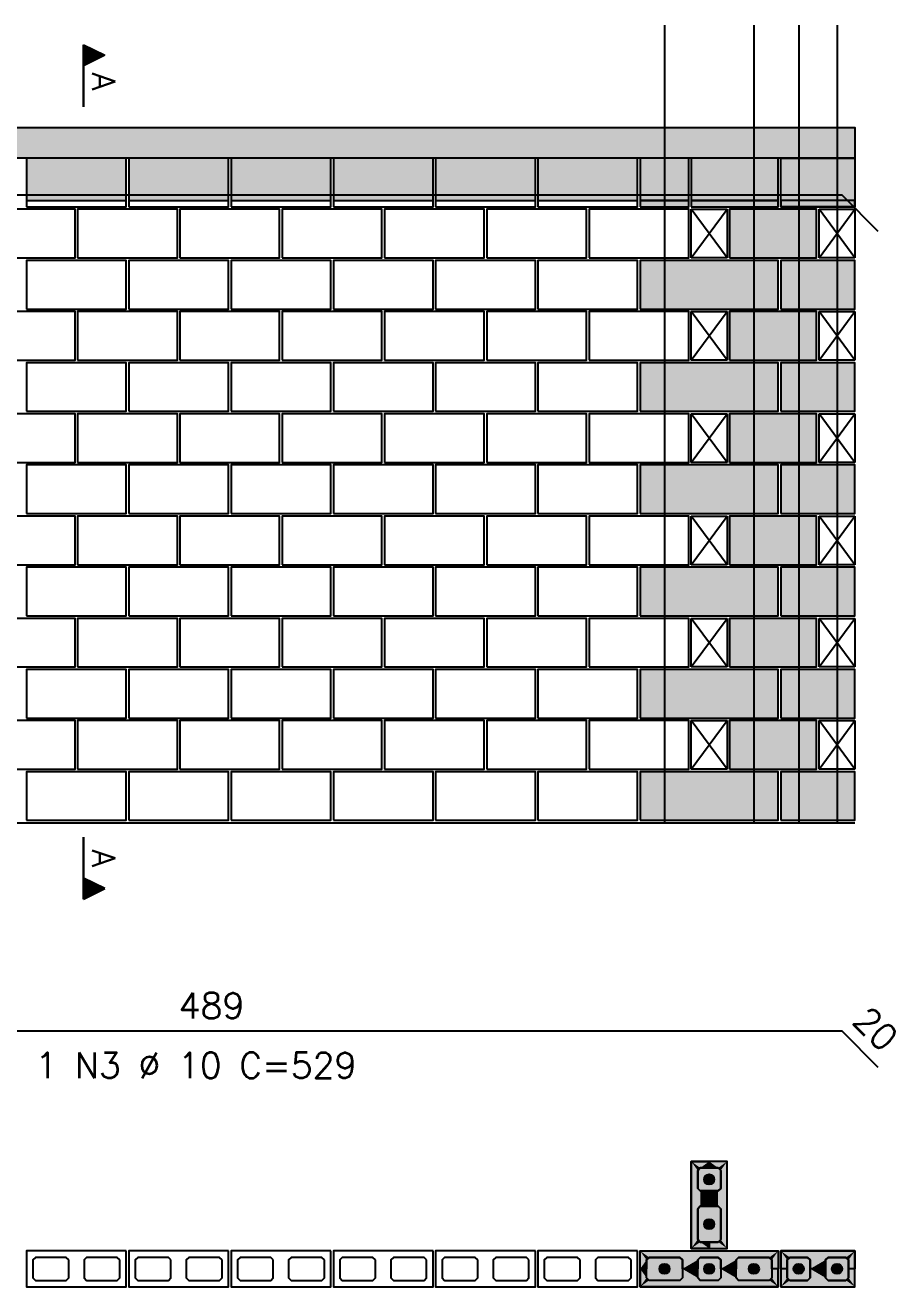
# Model space of a CAD drawing. Extents: x -1.9 to 86, y -1.6 to 60.9.
# Drawn here: x 31.69 to 38.49, y 45.44 to 55.31 of the extents above; entities that cross this region are included whole.
import ezdxf

# ---------------------------------------------------------------- set-up
doc = ezdxf.new("R2010")
doc.units = 0
doc.header["$MEASUREMENT"] = 0
doc.linetypes.add('ESTILO_TQS_0001', pattern=[0.45, 0.3, -0.15])
for name, color, linetype in [('PENA_01', 1, 'CONTINUOUS'), ('PENA_02', 2, 'CONTINUOUS'), ('PENA_03', 3, 'CONTINUOUS'), ('PENA_05', 5, 'CONTINUOUS'), ('PENA_09', 254, 'CONTINUOUS'), ('PENA_11', 252, 'CONTINUOUS'), ('PENA_19', 240, 'CONTINUOUS'), ('PENA_21', 100, 'CONTINUOUS'), ('PENA_23', 50, 'CONTINUOUS'), ('PENA_27', 21, 'CONTINUOUS')]:
    doc.layers.add(name, color=color, linetype=linetype)
doc.styles.get("Standard").update_dxf_attribs({"font": 'ROMANS.SHX'})

msp = doc.modelspace()

# ---------------------------------------------------------------- linework, layer by layer
at = {"layer": 'PENA_01', "linetype": 'Continuous'}
for p, q in [((31.69561, 53.938789), (32.47561, 53.938789)), ((32.49561, 53.938789), (33.27561, 53.938789)), ((33.29561, 53.938789), (34.07561, 53.938789)), ((34.09561, 53.938789), (34.87561, 53.938789)), ((34.89561, 53.938789), (35.67561, 53.938789)), ((35.69561, 53.938789), (36.47561, 53.938789)), ((36.49561, 53.938789), (36.87561, 53.938789)), ((36.89561, 53.938789), (37.57561, 53.938789))]:
    msp.add_line(p, q, dxfattribs=at)
for points in [[(36.94561, 46.349815), (36.94561, 46.209815), (36.96561, 46.189815), (37.10561, 46.189815), (37.12561, 46.209815), (37.12561, 46.349815), (37.10561, 46.369815), (36.96561, 46.369815), (36.94561, 46.349815)], [(36.94561, 46.049815), (36.94561, 45.809815), (36.96561, 45.789815), (37.10561, 45.789815), (37.12561, 45.809815), (37.12561, 46.049815), (37.10561, 46.069815), (36.96561, 46.069815), (36.94561, 46.049815)], [(32.02561, 45.649815), (32.00561, 45.669815), (31.76561, 45.669815), (31.74561, 45.649815), (31.74561, 45.509815), (31.76561, 45.489815), (32.00561, 45.489815), (32.02561, 45.509815), (32.02561, 45.649815)], [(32.42561, 45.649815), (32.40561, 45.669815), (32.16561, 45.669815), (32.14561, 45.649815), (32.14561, 45.509815), (32.16561, 45.489815), (32.40561, 45.489815), (32.42561, 45.509815), (32.42561, 45.649815)], [(32.82561, 45.649815), (32.80561, 45.669815), (32.56561, 45.669815), (32.54561, 45.649815), (32.54561, 45.509815), (32.56561, 45.489815), (32.80561, 45.489815), (32.82561, 45.509815), (32.82561, 45.649815)], [(33.22561, 45.649815), (33.20561, 45.669815), (32.96561, 45.669815), (32.94561, 45.649815), (32.94561, 45.509815), (32.96561, 45.489815), (33.20561, 45.489815), (33.22561, 45.509815), (33.22561, 45.649815)], [(33.62561, 45.649815), (33.60561, 45.669815), (33.36561, 45.669815), (33.34561, 45.649815), (33.34561, 45.509815), (33.36561, 45.489815), (33.60561, 45.489815), (33.62561, 45.509815), (33.62561, 45.649815)], [(34.02561, 45.649815), (34.00561, 45.669815), (33.76561, 45.669815), (33.74561, 45.649815), (33.74561, 45.509815), (33.76561, 45.489815), (34.00561, 45.489815), (34.02561, 45.509815), (34.02561, 45.649815)], [(34.42561, 45.649815), (34.40561, 45.669815), (34.16561, 45.669815), (34.14561, 45.649815), (34.14561, 45.509815), (34.16561, 45.489815), (34.40561, 45.489815), (34.42561, 45.509815), (34.42561, 45.649815)], [(34.82561, 45.649815), (34.80561, 45.669815), (34.56561, 45.669815), (34.54561, 45.649815), (34.54561, 45.509815), (34.56561, 45.489815), (34.80561, 45.489815), (34.82561, 45.509815), (34.82561, 45.649815)], [(35.22561, 45.649815), (35.20561, 45.669815), (34.96561, 45.669815), (34.94561, 45.649815), (34.94561, 45.509815), (34.96561, 45.489815), (35.20561, 45.489815), (35.22561, 45.509815), (35.22561, 45.649815)], [(35.62561, 45.649815), (35.60561, 45.669815), (35.36561, 45.669815), (35.34561, 45.649815), (35.34561, 45.509815), (35.36561, 45.489815), (35.60561, 45.489815), (35.62561, 45.509815), (35.62561, 45.649815)], [(36.02561, 45.649815), (36.00561, 45.669815), (35.76561, 45.669815), (35.74561, 45.649815), (35.74561, 45.509815), (35.76561, 45.489815), (36.00561, 45.489815), (36.02561, 45.509815), (36.02561, 45.649815)], [(36.42561, 45.649815), (36.40561, 45.669815), (36.16561, 45.669815), (36.14561, 45.649815), (36.14561, 45.509815), (36.16561, 45.489815), (36.40561, 45.489815), (36.42561, 45.509815), (36.42561, 45.649815)], [(36.82561, 45.509815), (36.80561, 45.489815), (36.56561, 45.489815), (36.54561, 45.509815), (36.54561, 45.649815), (36.56561, 45.669815), (36.80561, 45.669815), (36.82561, 45.649815), (36.82561, 45.509815)], [(37.12561, 45.509815), (37.10561, 45.489815), (36.96561, 45.489815), (36.94561, 45.509815), (36.94561, 45.649815), (36.96561, 45.669815), (37.10561, 45.669815), (37.12561, 45.649815), (37.12561, 45.509815)], [(37.52561, 45.509815), (37.50561, 45.489815), (37.26561, 45.489815), (37.24561, 45.509815), (37.24561, 45.649815), (37.26561, 45.669815), (37.50561, 45.669815), (37.52561, 45.649815), (37.52561, 45.509815)]]:
    msp.add_lwpolyline(points, dxfattribs=at)
at = {"layer": 'PENA_01', "linetype": 'ESTILO_TQS_0001'}
for points in [[(37.82561, 45.649815), (37.80561, 45.669815), (37.66561, 45.669815), (37.64561, 45.649815), (37.64561, 45.509815), (37.66561, 45.489815), (37.80561, 45.489815), (37.82561, 45.509815), (37.82561, 45.649815)], [(38.12561, 45.649815), (38.10561, 45.669815), (37.96561, 45.669815), (37.94561, 45.649815), (37.94561, 45.509815), (37.96561, 45.489815), (38.10561, 45.489815), (38.12561, 45.509815), (38.12561, 45.649815)]]:
    msp.add_lwpolyline(points, dxfattribs=at)
at = {"layer": 'PENA_02', "linetype": 'ESTILO_TQS_0001'}
msp.add_line((38.17561, 53.938789), (37.59561, 53.938789), dxfattribs=at)
at = {"layer": 'PENA_02', "linetype": 'Continuous'}
for p, q in [((36.89561, 53.488789), (36.89561, 53.868789)), ((36.89561, 53.868789), (37.17561, 53.868789)), ((37.17561, 53.868789), (37.17561, 53.488789)), ((37.89561, 53.488789), (37.89561, 53.868789)), ((37.89561, 53.868789), (38.17561, 53.868789)), ((38.17561, 53.868789), (38.17561, 53.488789)), ((37.17561, 53.488789), (36.89561, 53.488789)), ((38.17561, 53.488789), (37.89561, 53.488789)), ((36.89561, 52.688789), (36.89561, 53.068789)), ((36.89561, 53.068789), (37.17561, 53.068789)), ((37.17561, 53.068789), (37.17561, 52.688789)), ((37.89561, 52.688789), (37.89561, 53.068789)), ((37.89561, 53.068789), (38.17561, 53.068789)), ((38.17561, 53.068789), (38.17561, 52.688789)), ((37.17561, 52.688789), (36.89561, 52.688789)), ((38.17561, 52.688789), (37.89561, 52.688789)), ((36.89561, 51.888789), (36.89561, 52.268789)), ((36.89561, 52.268789), (37.17561, 52.268789)), ((37.17561, 52.268789), (37.17561, 51.888789)), ((37.89561, 51.888789), (37.89561, 52.268789)), ((37.89561, 52.268789), (38.17561, 52.268789)), ((38.17561, 52.268789), (38.17561, 51.888789)), ((37.17561, 51.888789), (36.89561, 51.888789)), ((38.17561, 51.888789), (37.89561, 51.888789)), ((36.89561, 51.088789), (36.89561, 51.468789)), ((36.89561, 51.468789), (37.17561, 51.468789)), ((37.17561, 51.468789), (37.17561, 51.088789)), ((37.89561, 51.088789), (37.89561, 51.468789)), ((37.89561, 51.468789), (38.17561, 51.468789)), ((38.17561, 51.468789), (38.17561, 51.088789)), ((37.17561, 51.088789), (36.89561, 51.088789)), ((38.17561, 51.088789), (37.89561, 51.088789)), ((36.89561, 50.288789), (36.89561, 50.668789)), ((36.89561, 50.668789), (37.17561, 50.668789)), ((37.17561, 50.668789), (37.17561, 50.288789)), ((37.89561, 50.288789), (37.89561, 50.668789)), ((37.89561, 50.668789), (38.17561, 50.668789)), ((38.17561, 50.668789), (38.17561, 50.288789)), ((37.17561, 50.288789), (36.89561, 50.288789)), ((38.17561, 50.288789), (37.89561, 50.288789)), ((36.89561, 49.488789), (36.89561, 49.868789)), ((36.89561, 49.868789), (37.17561, 49.868789)), ((37.17561, 49.868789), (37.17561, 49.488789)), ((37.89561, 49.488789), (37.89561, 49.868789)), ((37.89561, 49.868789), (38.17561, 49.868789)), ((38.17561, 49.868789), (38.17561, 49.488789)), ((37.17561, 49.488789), (36.89561, 49.488789)), ((38.17561, 49.488789), (37.89561, 49.488789)), ((28.19561, 49.068789), (38.17561, 49.068789)), ((36.49561, 45.439815), (36.49561, 45.719815)), ((36.49561, 45.719815), (37.57561, 45.719815)), ((37.57561, 45.719815), (37.57561, 45.439815)), ((37.57561, 45.439815), (36.49561, 45.439815))]:
    msp.add_line(p, q, dxfattribs=at)
for points in [[(28.19561, 54.268789), (28.19561, 54.508789), (38.17561, 54.508789), (38.17561, 54.268789), (28.19561, 54.268789)], [(31.69561, 53.888789), (32.47561, 53.888789), (32.47561, 54.268789), (31.69561, 54.268789), (31.69561, 53.888789)], [(32.49561, 53.888789), (33.27561, 53.888789), (33.27561, 54.268789), (32.49561, 54.268789), (32.49561, 53.888789)], [(33.29561, 53.888789), (34.07561, 53.888789), (34.07561, 54.268789), (33.29561, 54.268789), (33.29561, 53.888789)], [(34.09561, 53.888789), (34.87561, 53.888789), (34.87561, 54.268789), (34.09561, 54.268789), (34.09561, 53.888789)], [(34.89561, 53.888789), (35.67561, 53.888789), (35.67561, 54.268789), (34.89561, 54.268789), (34.89561, 53.888789)], [(35.69561, 53.888789), (36.47561, 53.888789), (36.47561, 54.268789), (35.69561, 54.268789), (35.69561, 53.888789)], [(36.49561, 53.888789), (36.87561, 53.888789), (36.87561, 54.268789), (36.49561, 54.268789), (36.49561, 53.888789)], [(36.89561, 53.888789), (37.57561, 53.888789), (37.57561, 54.268789), (36.89561, 54.268789), (36.89561, 53.888789)], [(38.17561, 53.888789), (37.59561, 53.888789), (37.59561, 54.268789), (38.17561, 54.268789), (38.17561, 53.888789)], [(31.29561, 53.488789), (32.07561, 53.488789), (32.07561, 53.868789), (31.29561, 53.868789), (31.29561, 53.488789)], [(32.09561, 53.488789), (32.87561, 53.488789), (32.87561, 53.868789), (32.09561, 53.868789), (32.09561, 53.488789)], [(32.89561, 53.488789), (33.67561, 53.488789), (33.67561, 53.868789), (32.89561, 53.868789), (32.89561, 53.488789)], [(33.69561, 53.488789), (34.47561, 53.488789), (34.47561, 53.868789), (33.69561, 53.868789), (33.69561, 53.488789)], [(34.49561, 53.488789), (35.27561, 53.488789), (35.27561, 53.868789), (34.49561, 53.868789), (34.49561, 53.488789)], [(35.29561, 53.488789), (36.07561, 53.488789), (36.07561, 53.868789), (35.29561, 53.868789), (35.29561, 53.488789)], [(36.09561, 53.488789), (36.87561, 53.488789), (36.87561, 53.868789), (36.09561, 53.868789), (36.09561, 53.488789)], [(37.19561, 53.488789), (37.87561, 53.488789), (37.87561, 53.868789), (37.19561, 53.868789), (37.19561, 53.488789)], [(31.69561, 53.088789), (32.47561, 53.088789), (32.47561, 53.468789), (31.69561, 53.468789), (31.69561, 53.088789)], [(32.49561, 53.088789), (33.27561, 53.088789), (33.27561, 53.468789), (32.49561, 53.468789), (32.49561, 53.088789)], [(33.29561, 53.088789), (34.07561, 53.088789), (34.07561, 53.468789), (33.29561, 53.468789), (33.29561, 53.088789)], [(34.09561, 53.088789), (34.87561, 53.088789), (34.87561, 53.468789), (34.09561, 53.468789), (34.09561, 53.088789)], [(34.89561, 53.088789), (35.67561, 53.088789), (35.67561, 53.468789), (34.89561, 53.468789), (34.89561, 53.088789)], [(35.69561, 53.088789), (36.47561, 53.088789), (36.47561, 53.468789), (35.69561, 53.468789), (35.69561, 53.088789)], [(36.49561, 53.088789), (37.57561, 53.088789), (37.57561, 53.468789), (36.49561, 53.468789), (36.49561, 53.088789)], [(37.59561, 53.088789), (38.17561, 53.088789), (38.17561, 53.468789), (37.59561, 53.468789), (37.59561, 53.088789)], [(31.29561, 52.688789), (32.07561, 52.688789), (32.07561, 53.068789), (31.29561, 53.068789), (31.29561, 52.688789)], [(32.09561, 52.688789), (32.87561, 52.688789), (32.87561, 53.068789), (32.09561, 53.068789), (32.09561, 52.688789)], [(32.89561, 52.688789), (33.67561, 52.688789), (33.67561, 53.068789), (32.89561, 53.068789), (32.89561, 52.688789)], [(33.69561, 52.688789), (34.47561, 52.688789), (34.47561, 53.068789), (33.69561, 53.068789), (33.69561, 52.688789)], [(34.49561, 52.688789), (35.27561, 52.688789), (35.27561, 53.068789), (34.49561, 53.068789), (34.49561, 52.688789)], [(35.29561, 52.688789), (36.07561, 52.688789), (36.07561, 53.068789), (35.29561, 53.068789), (35.29561, 52.688789)], [(36.09561, 52.688789), (36.87561, 52.688789), (36.87561, 53.068789), (36.09561, 53.068789), (36.09561, 52.688789)], [(37.19561, 52.688789), (37.87561, 52.688789), (37.87561, 53.068789), (37.19561, 53.068789), (37.19561, 52.688789)], [(31.69561, 52.288789), (32.47561, 52.288789), (32.47561, 52.668789), (31.69561, 52.668789), (31.69561, 52.288789)], [(32.49561, 52.288789), (33.27561, 52.288789), (33.27561, 52.668789), (32.49561, 52.668789), (32.49561, 52.288789)], [(33.29561, 52.288789), (34.07561, 52.288789), (34.07561, 52.668789), (33.29561, 52.668789), (33.29561, 52.288789)], [(34.09561, 52.288789), (34.87561, 52.288789), (34.87561, 52.668789), (34.09561, 52.668789), (34.09561, 52.288789)], [(34.89561, 52.288789), (35.67561, 52.288789), (35.67561, 52.668789), (34.89561, 52.668789), (34.89561, 52.288789)], [(35.69561, 52.288789), (36.47561, 52.288789), (36.47561, 52.668789), (35.69561, 52.668789), (35.69561, 52.288789)], [(36.49561, 52.288789), (37.57561, 52.288789), (37.57561, 52.668789), (36.49561, 52.668789), (36.49561, 52.288789)], [(37.59561, 52.288789), (38.17561, 52.288789), (38.17561, 52.668789), (37.59561, 52.668789), (37.59561, 52.288789)], [(31.29561, 51.888789), (32.07561, 51.888789), (32.07561, 52.268789), (31.29561, 52.268789), (31.29561, 51.888789)], [(32.09561, 51.888789), (32.87561, 51.888789), (32.87561, 52.268789), (32.09561, 52.268789), (32.09561, 51.888789)], [(32.89561, 51.888789), (33.67561, 51.888789), (33.67561, 52.268789), (32.89561, 52.268789), (32.89561, 51.888789)], [(33.69561, 51.888789), (34.47561, 51.888789), (34.47561, 52.268789), (33.69561, 52.268789), (33.69561, 51.888789)], [(34.49561, 51.888789), (35.27561, 51.888789), (35.27561, 52.268789), (34.49561, 52.268789), (34.49561, 51.888789)], [(35.29561, 51.888789), (36.07561, 51.888789), (36.07561, 52.268789), (35.29561, 52.268789), (35.29561, 51.888789)], [(36.09561, 51.888789), (36.87561, 51.888789), (36.87561, 52.268789), (36.09561, 52.268789), (36.09561, 51.888789)], [(37.19561, 51.888789), (37.87561, 51.888789), (37.87561, 52.268789), (37.19561, 52.268789), (37.19561, 51.888789)], [(31.69561, 51.488789), (32.47561, 51.488789), (32.47561, 51.868789), (31.69561, 51.868789), (31.69561, 51.488789)], [(32.49561, 51.488789), (33.27561, 51.488789), (33.27561, 51.868789), (32.49561, 51.868789), (32.49561, 51.488789)], [(33.29561, 51.488789), (34.07561, 51.488789), (34.07561, 51.868789), (33.29561, 51.868789), (33.29561, 51.488789)], [(34.09561, 51.488789), (34.87561, 51.488789), (34.87561, 51.868789), (34.09561, 51.868789), (34.09561, 51.488789)], [(34.89561, 51.488789), (35.67561, 51.488789), (35.67561, 51.868789), (34.89561, 51.868789), (34.89561, 51.488789)], [(35.69561, 51.488789), (36.47561, 51.488789), (36.47561, 51.868789), (35.69561, 51.868789), (35.69561, 51.488789)], [(36.49561, 51.488789), (37.57561, 51.488789), (37.57561, 51.868789), (36.49561, 51.868789), (36.49561, 51.488789)], [(37.59561, 51.488789), (38.17561, 51.488789), (38.17561, 51.868789), (37.59561, 51.868789), (37.59561, 51.488789)], [(31.29561, 51.088789), (32.07561, 51.088789), (32.07561, 51.468789), (31.29561, 51.468789), (31.29561, 51.088789)], [(32.09561, 51.088789), (32.87561, 51.088789), (32.87561, 51.468789), (32.09561, 51.468789), (32.09561, 51.088789)], [(32.89561, 51.088789), (33.67561, 51.088789), (33.67561, 51.468789), (32.89561, 51.468789), (32.89561, 51.088789)], [(33.69561, 51.088789), (34.47561, 51.088789), (34.47561, 51.468789), (33.69561, 51.468789), (33.69561, 51.088789)], [(34.49561, 51.088789), (35.27561, 51.088789), (35.27561, 51.468789), (34.49561, 51.468789), (34.49561, 51.088789)], [(35.29561, 51.088789), (36.07561, 51.088789), (36.07561, 51.468789), (35.29561, 51.468789), (35.29561, 51.088789)], [(36.09561, 51.088789), (36.87561, 51.088789), (36.87561, 51.468789), (36.09561, 51.468789), (36.09561, 51.088789)], [(37.19561, 51.088789), (37.87561, 51.088789), (37.87561, 51.468789), (37.19561, 51.468789), (37.19561, 51.088789)], [(31.69561, 50.688789), (32.47561, 50.688789), (32.47561, 51.068789), (31.69561, 51.068789), (31.69561, 50.688789)], [(32.49561, 50.688789), (33.27561, 50.688789), (33.27561, 51.068789), (32.49561, 51.068789), (32.49561, 50.688789)], [(33.29561, 50.688789), (34.07561, 50.688789), (34.07561, 51.068789), (33.29561, 51.068789), (33.29561, 50.688789)], [(34.09561, 50.688789), (34.87561, 50.688789), (34.87561, 51.068789), (34.09561, 51.068789), (34.09561, 50.688789)], [(34.89561, 50.688789), (35.67561, 50.688789), (35.67561, 51.068789), (34.89561, 51.068789), (34.89561, 50.688789)], [(35.69561, 50.688789), (36.47561, 50.688789), (36.47561, 51.068789), (35.69561, 51.068789), (35.69561, 50.688789)], [(36.49561, 50.688789), (37.57561, 50.688789), (37.57561, 51.068789), (36.49561, 51.068789), (36.49561, 50.688789)], [(37.59561, 50.688789), (38.17561, 50.688789), (38.17561, 51.068789), (37.59561, 51.068789), (37.59561, 50.688789)], [(31.29561, 50.288789), (32.07561, 50.288789), (32.07561, 50.668789), (31.29561, 50.668789), (31.29561, 50.288789)], [(32.09561, 50.288789), (32.87561, 50.288789), (32.87561, 50.668789), (32.09561, 50.668789), (32.09561, 50.288789)], [(32.89561, 50.288789), (33.67561, 50.288789), (33.67561, 50.668789), (32.89561, 50.668789), (32.89561, 50.288789)], [(33.69561, 50.288789), (34.47561, 50.288789), (34.47561, 50.668789), (33.69561, 50.668789), (33.69561, 50.288789)], [(34.49561, 50.288789), (35.27561, 50.288789), (35.27561, 50.668789), (34.49561, 50.668789), (34.49561, 50.288789)], [(35.29561, 50.288789), (36.07561, 50.288789), (36.07561, 50.668789), (35.29561, 50.668789), (35.29561, 50.288789)], [(36.09561, 50.288789), (36.87561, 50.288789), (36.87561, 50.668789), (36.09561, 50.668789), (36.09561, 50.288789)], [(37.19561, 50.288789), (37.87561, 50.288789), (37.87561, 50.668789), (37.19561, 50.668789), (37.19561, 50.288789)], [(31.69561, 49.888789), (32.47561, 49.888789), (32.47561, 50.268789), (31.69561, 50.268789), (31.69561, 49.888789)], [(32.49561, 49.888789), (33.27561, 49.888789), (33.27561, 50.268789), (32.49561, 50.268789), (32.49561, 49.888789)], [(33.29561, 49.888789), (34.07561, 49.888789), (34.07561, 50.268789), (33.29561, 50.268789), (33.29561, 49.888789)], [(34.09561, 49.888789), (34.87561, 49.888789), (34.87561, 50.268789), (34.09561, 50.268789), (34.09561, 49.888789)], [(34.89561, 49.888789), (35.67561, 49.888789), (35.67561, 50.268789), (34.89561, 50.268789), (34.89561, 49.888789)], [(35.69561, 49.888789), (36.47561, 49.888789), (36.47561, 50.268789), (35.69561, 50.268789), (35.69561, 49.888789)], [(36.49561, 49.888789), (37.57561, 49.888789), (37.57561, 50.268789), (36.49561, 50.268789), (36.49561, 49.888789)], [(37.59561, 49.888789), (38.17561, 49.888789), (38.17561, 50.268789), (37.59561, 50.268789), (37.59561, 49.888789)], [(31.29561, 49.488789), (32.07561, 49.488789), (32.07561, 49.868789), (31.29561, 49.868789), (31.29561, 49.488789)], [(32.09561, 49.488789), (32.87561, 49.488789), (32.87561, 49.868789), (32.09561, 49.868789), (32.09561, 49.488789)], [(32.89561, 49.488789), (33.67561, 49.488789), (33.67561, 49.868789), (32.89561, 49.868789), (32.89561, 49.488789)], [(33.69561, 49.488789), (34.47561, 49.488789), (34.47561, 49.868789), (33.69561, 49.868789), (33.69561, 49.488789)], [(34.49561, 49.488789), (35.27561, 49.488789), (35.27561, 49.868789), (34.49561, 49.868789), (34.49561, 49.488789)], [(35.29561, 49.488789), (36.07561, 49.488789), (36.07561, 49.868789), (35.29561, 49.868789), (35.29561, 49.488789)], [(36.09561, 49.488789), (36.87561, 49.488789), (36.87561, 49.868789), (36.09561, 49.868789), (36.09561, 49.488789)], [(37.19561, 49.488789), (37.87561, 49.488789), (37.87561, 49.868789), (37.19561, 49.868789), (37.19561, 49.488789)], [(31.69561, 49.088789), (32.47561, 49.088789), (32.47561, 49.468789), (31.69561, 49.468789), (31.69561, 49.088789)], [(32.49561, 49.088789), (33.27561, 49.088789), (33.27561, 49.468789), (32.49561, 49.468789), (32.49561, 49.088789)], [(33.29561, 49.088789), (34.07561, 49.088789), (34.07561, 49.468789), (33.29561, 49.468789), (33.29561, 49.088789)], [(34.09561, 49.088789), (34.87561, 49.088789), (34.87561, 49.468789), (34.09561, 49.468789), (34.09561, 49.088789)], [(34.89561, 49.088789), (35.67561, 49.088789), (35.67561, 49.468789), (34.89561, 49.468789), (34.89561, 49.088789)], [(35.69561, 49.088789), (36.47561, 49.088789), (36.47561, 49.468789), (35.69561, 49.468789), (35.69561, 49.088789)], [(36.49561, 49.088789), (37.57561, 49.088789), (37.57561, 49.468789), (36.49561, 49.468789), (36.49561, 49.088789)], [(37.59561, 49.088789), (38.17561, 49.088789), (38.17561, 49.468789), (37.59561, 49.468789), (37.59561, 49.088789)], [(36.89561, 46.419815), (36.89561, 45.739815), (37.17561, 45.739815), (37.17561, 46.419815), (36.89561, 46.419815)], [(32.47561, 45.719815), (31.69561, 45.719815), (31.69561, 45.439815), (32.47561, 45.439815), (32.47561, 45.719815)], [(33.27561, 45.719815), (32.49561, 45.719815), (32.49561, 45.439815), (33.27561, 45.439815), (33.27561, 45.719815)], [(34.07561, 45.719815), (33.29561, 45.719815), (33.29561, 45.439815), (34.07561, 45.439815), (34.07561, 45.719815)], [(34.87561, 45.719815), (34.09561, 45.719815), (34.09561, 45.439815), (34.87561, 45.439815), (34.87561, 45.719815)], [(35.67561, 45.719815), (34.89561, 45.719815), (34.89561, 45.439815), (35.67561, 45.439815), (35.67561, 45.719815)], [(36.47561, 45.719815), (35.69561, 45.719815), (35.69561, 45.439815), (36.47561, 45.439815), (36.47561, 45.719815)], [(38.17561, 45.719815), (37.59561, 45.719815), (37.59561, 45.439815), (38.17561, 45.439815), (38.17561, 45.719815)]]:
    msp.add_lwpolyline(points, dxfattribs=at)
at = {"layer": 'PENA_03', "linetype": 'Continuous'}
for p, q in [((32.141198, 54.670104), (32.141198, 55.156486)), ((32.141198, 55.156486), (32.307131, 55.07352)), ((32.141893, 55.155358), (32.30557, 55.07352)), ((32.307131, 55.07352), (32.141893, 54.990901)), ((32.141894, 55.155358), (32.141894, 54.991681)), ((32.30557, 55.07352), (32.141894, 54.991681)), ((32.153962, 55.150104), (32.153962, 54.996935)), ((32.166726, 55.143722), (32.166726, 55.003317)), ((32.17949, 55.13734), (32.17949, 55.009699)), ((32.192254, 55.130958), (32.192254, 55.016081)), ((32.205018, 55.124576), (32.205018, 55.022463)), ((32.217782, 55.118194), (32.217782, 55.028845)), ((32.230546, 55.111812), (32.230546, 55.035227)), ((32.24331, 55.10543), (32.24331, 55.041609)), ((32.256074, 55.099048), (32.256074, 55.047991)), ((32.268838, 55.092666), (32.268838, 55.054373)), ((32.281603, 55.086284), (32.281603, 55.060755)), ((32.294367, 55.079902), (32.294367, 55.067138)), ((32.141894, 54.990901), (32.141894, 54.670104)), ((37.17561, 53.488789), (36.89561, 53.868789)), ((36.89561, 53.488789), (37.17561, 53.868789)), ((38.17561, 53.488789), (37.89561, 53.868789)), ((37.89561, 53.488789), (38.17561, 53.868789)), ((37.17561, 52.688789), (36.89561, 53.068789)), ((36.89561, 52.688789), (37.17561, 53.068789)), ((38.17561, 52.688789), (37.89561, 53.068789)), ((37.89561, 52.688789), (38.17561, 53.068789)), ((37.17561, 51.888789), (36.89561, 52.268789)), ((36.89561, 51.888789), (37.17561, 52.268789)), ((38.17561, 51.888789), (37.89561, 52.268789)), ((37.89561, 51.888789), (38.17561, 52.268789)), ((37.17561, 51.088789), (36.89561, 51.468789)), ((36.89561, 51.088789), (37.17561, 51.468789)), ((38.17561, 51.088789), (37.89561, 51.468789)), ((37.89561, 51.088789), (38.17561, 51.468789)), ((37.17561, 50.288789), (36.89561, 50.668789)), ((36.89561, 50.288789), (37.17561, 50.668789)), ((38.17561, 50.288789), (37.89561, 50.668789)), ((37.89561, 50.288789), (38.17561, 50.668789)), ((37.17561, 49.488789), (36.89561, 49.868789)), ((36.89561, 49.488789), (37.17561, 49.868789)), ((38.17561, 49.488789), (37.89561, 49.868789)), ((37.89561, 49.488789), (38.17561, 49.868789)), ((32.141198, 48.957931), (32.141198, 48.471549)), ((32.141894, 48.637134), (32.141894, 48.957931)), ((32.307131, 48.554515), (32.141893, 48.637134)), ((32.141894, 48.472677), (32.141894, 48.636354)), ((32.30557, 48.554515), (32.141894, 48.636354)), ((32.153962, 48.477931), (32.153962, 48.6311)), ((32.166726, 48.484313), (32.166726, 48.624718)), ((32.17949, 48.490695), (32.17949, 48.618336)), ((32.192254, 48.497077), (32.192254, 48.611954)), ((32.205018, 48.503459), (32.205018, 48.605572)), ((32.217782, 48.509841), (32.217782, 48.59919)), ((32.230546, 48.516223), (32.230546, 48.592808)), ((32.24331, 48.522605), (32.24331, 48.586426)), ((32.256074, 48.528987), (32.256074, 48.580044)), ((32.268838, 48.535369), (32.268838, 48.573662)), ((32.281603, 48.541751), (32.281603, 48.56728)), ((32.294367, 48.548133), (32.294367, 48.560897)), ((32.141198, 48.471549), (32.307131, 48.554515)), ((32.141893, 48.472677), (32.30557, 48.554515))]:
    msp.add_line(p, q, dxfattribs=at)
for points in [[(37.12561, 46.209815), (37.10561, 46.189815), (36.96561, 46.189815), (36.94561, 46.209815), (36.94561, 46.349815), (36.96561, 46.369815), (37.10561, 46.369815), (37.12561, 46.349815), (37.12561, 46.209815)], [(36.96561, 45.789815), (36.94561, 45.809815), (36.94561, 46.049815), (36.96561, 46.069815), (37.10561, 46.069815), (37.12561, 46.049815), (37.12561, 45.809815), (37.10561, 45.789815), (36.96561, 45.789815)], [(36.82561, 45.509815), (36.80561, 45.489815), (36.56561, 45.489815), (36.54561, 45.509815), (36.54561, 45.649815), (36.56561, 45.669815), (36.80561, 45.669815), (36.82561, 45.649815), (36.82561, 45.509815)], [(37.12561, 45.509815), (37.10561, 45.489815), (36.96561, 45.489815), (36.94561, 45.509815), (36.94561, 45.649815), (36.96561, 45.669815), (37.10561, 45.669815), (37.12561, 45.649815), (37.12561, 45.509815)], [(37.52561, 45.509815), (37.50561, 45.489815), (37.26561, 45.489815), (37.24561, 45.509815), (37.24561, 45.649815), (37.26561, 45.669815), (37.50561, 45.669815), (37.52561, 45.649815), (37.52561, 45.509815)], [(37.82561, 45.509815), (37.80561, 45.489815), (37.66561, 45.489815), (37.64561, 45.509815), (37.64561, 45.649815), (37.66561, 45.669815), (37.80561, 45.669815), (37.82561, 45.649815), (37.82561, 45.509815)], [(38.12561, 45.509815), (38.10561, 45.489815), (37.96561, 45.489815), (37.94561, 45.509815), (37.94561, 45.649815), (37.96561, 45.669815), (38.10561, 45.669815), (38.12561, 45.649815), (38.12561, 45.509815)]]:
    msp.add_lwpolyline(points, dxfattribs=at)
for centre in [(37.03561, 46.279815), (37.03561, 45.929815), (36.68561, 45.579815), (37.03561, 45.579815), (37.38561, 45.579815), (37.73561, 45.579815), (38.03561, 45.579815)]:
    msp.add_circle(centre, 0.04, dxfattribs=at)
for points in [[(37.07561, 46.279815), (37.01561, 46.314456), (36.998022, 46.293495)], [(37.07561, 46.279815), (36.998022, 46.293495), (36.998022, 46.266134)], [(37.07561, 46.279815), (37.042555, 46.319207), (37.01561, 46.314456)], [(37.07561, 46.279815), (37.066251, 46.305526), (37.042555, 46.319207)], [(37.07561, 46.279815), (36.998022, 46.266134), (37.01561, 46.245174)], [(37.07561, 46.279815), (37.01561, 46.245174), (37.042555, 46.240422)], [(37.07561, 46.279815), (37.042555, 46.240422), (37.066251, 46.254103)], [(37.07561, 46.279815), (37.066251, 46.254103), (37.07561, 46.279815)], [(37.07561, 45.929815), (37.01561, 45.964456), (36.998022, 45.943495)], [(37.07561, 45.929815), (36.998022, 45.943495), (36.998022, 45.916134)], [(37.07561, 45.929815), (36.998022, 45.916134), (37.01561, 45.895174)], [(37.07561, 45.929815), (37.042555, 45.969207), (37.01561, 45.964456)], [(37.07561, 45.929815), (37.01561, 45.895174), (37.042555, 45.890422)], [(37.07561, 45.929815), (37.066251, 45.955526), (37.042555, 45.969207)], [(37.07561, 45.929815), (37.042555, 45.890422), (37.066251, 45.904103)], [(37.07561, 45.929815), (37.066251, 45.904103), (37.07561, 45.929815)], [(36.72561, 45.579815), (36.66561, 45.614456), (36.648022, 45.593495)], [(36.72561, 45.579815), (36.692555, 45.619207), (36.66561, 45.614456)], [(36.72561, 45.579815), (36.716251, 45.605526), (36.692555, 45.619207)], [(37.07561, 45.579815), (37.01561, 45.614456), (36.998022, 45.593495)], [(37.07561, 45.579815), (37.042555, 45.619207), (37.01561, 45.614456)], [(37.07561, 45.579815), (37.066251, 45.605526), (37.042555, 45.619207)], [(37.42561, 45.579815), (37.36561, 45.614456), (37.348022, 45.593495)], [(37.42561, 45.579815), (37.392555, 45.619207), (37.36561, 45.614456)], [(37.42561, 45.579815), (37.416251, 45.605526), (37.392555, 45.619207)], [(37.77561, 45.579815), (37.71561, 45.614456), (37.698022, 45.593495)], [(37.77561, 45.579815), (37.742555, 45.619207), (37.71561, 45.614456)], [(37.77561, 45.579815), (37.766251, 45.605526), (37.742555, 45.619207)], [(38.07561, 45.579815), (38.01561, 45.614456), (37.998022, 45.593495)], [(38.07561, 45.579815), (38.042555, 45.619207), (38.01561, 45.614456)], [(38.07561, 45.579815), (38.066251, 45.605526), (38.042555, 45.619207)], [(36.72561, 45.579815), (36.648022, 45.593495), (36.648022, 45.566134)], [(36.72561, 45.579815), (36.648022, 45.566134), (36.66561, 45.545174)], [(36.72561, 45.579815), (36.66561, 45.545174), (36.692555, 45.540422)], [(36.72561, 45.579815), (36.692555, 45.540422), (36.716251, 45.554103)], [(36.72561, 45.579815), (36.716251, 45.554103), (36.72561, 45.579815)], [(37.07561, 45.579815), (36.998022, 45.593495), (36.998022, 45.566134)], [(37.07561, 45.579815), (36.998022, 45.566134), (37.01561, 45.545174)], [(37.07561, 45.579815), (37.01561, 45.545174), (37.042555, 45.540422)], [(37.07561, 45.579815), (37.042555, 45.540422), (37.066251, 45.554103)], [(37.07561, 45.579815), (37.066251, 45.554103), (37.07561, 45.579815)], [(37.42561, 45.579815), (37.348022, 45.593495), (37.348022, 45.566134)], [(37.42561, 45.579815), (37.348022, 45.566134), (37.36561, 45.545174)], [(37.42561, 45.579815), (37.36561, 45.545174), (37.392555, 45.540422)], [(37.42561, 45.579815), (37.392555, 45.540422), (37.416251, 45.554103)], [(37.42561, 45.579815), (37.416251, 45.554103), (37.42561, 45.579815)], [(37.77561, 45.579815), (37.698022, 45.593495), (37.698022, 45.566134)], [(37.77561, 45.579815), (37.698022, 45.566134), (37.71561, 45.545174)], [(37.77561, 45.579815), (37.71561, 45.545174), (37.742555, 45.540422)], [(37.77561, 45.579815), (37.742555, 45.540422), (37.766251, 45.554103)], [(37.77561, 45.579815), (37.766251, 45.554103), (37.77561, 45.579815)], [(38.07561, 45.579815), (37.998022, 45.593495), (37.998022, 45.566134)], [(38.07561, 45.579815), (37.998022, 45.566134), (38.01561, 45.545174)], [(38.07561, 45.579815), (38.01561, 45.545174), (38.042555, 45.540422)], [(38.07561, 45.579815), (38.042555, 45.540422), (38.066251, 45.554103)], [(38.07561, 45.579815), (38.066251, 45.554103), (38.07561, 45.579815)]]:
    msp.add_solid(points, dxfattribs=at)
at = {"layer": 'PENA_05', "linetype": 'Continuous'}
for p, q in [((38.07561, 53.978789), (28.29561, 53.978789)), ((38.358452, 53.695946), (38.07561, 53.978789)), ((38.07561, 47.438501), (28.29561, 47.438501)), ((38.358452, 47.155658), (38.07561, 47.438501))]:
    msp.add_line(p, q, dxfattribs=at)
for points in [[(36.68561, 55.308789), (36.68561, 49.068789)], [(37.38561, 55.308789), (37.38561, 49.068789)], [(37.73561, 55.308789), (37.73561, 49.068789)], [(38.03561, 55.308789), (38.03561, 49.068789)]]:
    msp.add_lwpolyline(points, dxfattribs=at)
at = {"layer": 'PENA_09', "linetype": 'Continuous'}
for points in [[(31.69561, 53.938789), (32.47561, 53.938789), (32.47561, 54.268789), (31.69561, 54.268789), (31.69561, 53.938789)], [(32.49561, 53.938789), (33.27561, 53.938789), (33.27561, 54.268789), (32.49561, 54.268789), (32.49561, 53.938789)], [(33.29561, 53.938789), (34.07561, 53.938789), (34.07561, 54.268789), (33.29561, 54.268789), (33.29561, 53.938789)], [(34.09561, 53.938789), (34.87561, 53.938789), (34.87561, 54.268789), (34.09561, 54.268789), (34.09561, 53.938789)], [(34.89561, 53.938789), (35.67561, 53.938789), (35.67561, 54.268789), (34.89561, 54.268789), (34.89561, 53.938789)], [(35.69561, 53.938789), (36.47561, 53.938789), (36.47561, 54.268789), (35.69561, 54.268789), (35.69561, 53.938789)], [(36.49561, 53.938789), (36.87561, 53.938789), (36.87561, 54.268789), (36.49561, 54.268789), (36.49561, 53.938789)], [(36.89561, 53.938789), (37.57561, 53.938789), (37.57561, 54.268789), (36.89561, 54.268789), (36.89561, 53.938789)], [(37.59561, 54.268789), (38.17561, 54.268789), (38.17561, 53.938789), (37.59561, 53.938789), (37.59561, 54.268789)]]:
    msp.add_lwpolyline(points, dxfattribs=at)
for points in [[(31.69561, 53.938789), (32.47561, 53.938789), (32.47561, 54.268789)], [(31.69561, 53.938789), (32.47561, 54.268789), (31.69561, 54.268789)], [(31.69561, 53.938789), (31.69561, 54.268789), (31.69561, 53.938789)], [(32.49561, 53.938789), (33.27561, 53.938789), (33.27561, 54.268789)], [(32.49561, 53.938789), (33.27561, 54.268789), (32.49561, 54.268789)], [(32.49561, 53.938789), (32.49561, 54.268789), (32.49561, 53.938789)], [(33.29561, 53.938789), (34.07561, 53.938789), (34.07561, 54.268789)], [(33.29561, 53.938789), (34.07561, 54.268789), (33.29561, 54.268789)], [(33.29561, 53.938789), (33.29561, 54.268789), (33.29561, 53.938789)], [(34.09561, 53.938789), (34.87561, 53.938789), (34.87561, 54.268789)], [(34.09561, 53.938789), (34.87561, 54.268789), (34.09561, 54.268789)], [(34.09561, 53.938789), (34.09561, 54.268789), (34.09561, 53.938789)], [(34.89561, 53.938789), (35.67561, 53.938789), (35.67561, 54.268789)], [(34.89561, 53.938789), (35.67561, 54.268789), (34.89561, 54.268789)], [(34.89561, 53.938789), (34.89561, 54.268789), (34.89561, 53.938789)], [(35.69561, 53.938789), (36.47561, 53.938789), (36.47561, 54.268789)], [(35.69561, 53.938789), (36.47561, 54.268789), (35.69561, 54.268789)], [(35.69561, 53.938789), (35.69561, 54.268789), (35.69561, 53.938789)], [(36.49561, 53.938789), (36.87561, 53.938789), (36.87561, 54.268789)], [(36.49561, 53.938789), (36.87561, 54.268789), (36.49561, 54.268789)], [(36.49561, 53.938789), (36.49561, 54.268789), (36.49561, 53.938789)], [(36.89561, 53.938789), (37.57561, 53.938789), (37.57561, 54.268789)], [(36.89561, 53.938789), (37.57561, 54.268789), (36.89561, 54.268789)], [(36.89561, 53.938789), (36.89561, 54.268789), (36.89561, 53.938789)], [(37.59561, 54.268789), (38.17561, 54.268789), (38.17561, 53.938789)], [(37.59561, 54.268789), (38.17561, 53.938789), (37.59561, 53.938789)], [(37.59561, 54.268789), (37.59561, 53.938789), (37.59561, 54.268789)]]:
    msp.add_solid(points, dxfattribs=at)
at = {"layer": 'PENA_11', "linetype": 'Continuous'}
for points in [[(28.19561, 54.268789), (28.19561, 54.508789), (38.17561, 54.508789)], [(28.19561, 54.268789), (38.17561, 54.508789), (38.17561, 54.268789)], [(28.19561, 54.268789), (38.17561, 54.268789), (28.19561, 54.268789)], [(37.12561, 46.209815), (36.94561, 46.349815), (36.96561, 46.369815)], [(37.12561, 46.209815), (36.94561, 46.209815), (36.94561, 46.349815)], [(37.12561, 46.209815), (36.96561, 46.369815), (37.10561, 46.369815)], [(37.12561, 46.209815), (37.10561, 46.369815), (37.12561, 46.349815)], [(37.12561, 46.209815), (37.12561, 46.349815), (37.12561, 46.209815)], [(37.12561, 46.209815), (36.96561, 46.189815), (36.94561, 46.209815)], [(37.12561, 46.209815), (37.10561, 46.189815), (36.96561, 46.189815)], [(36.96561, 45.789815), (36.94561, 46.049815), (36.96561, 46.069815)], [(36.96561, 45.789815), (36.94561, 45.809815), (36.94561, 46.049815)], [(36.96561, 45.789815), (36.96561, 46.069815), (37.10561, 46.069815)], [(36.96561, 45.789815), (37.10561, 46.069815), (37.12561, 46.049815)], [(36.96561, 45.789815), (37.12561, 46.049815), (37.12561, 45.809815)], [(36.96561, 45.789815), (37.12561, 45.809815), (37.10561, 45.789815)], [(36.96561, 45.789815), (37.10561, 45.789815), (36.96561, 45.789815)], [(36.82561, 45.509815), (36.54561, 45.649815), (36.56561, 45.669815)], [(36.82561, 45.509815), (36.54561, 45.509815), (36.54561, 45.649815)], [(36.82561, 45.509815), (36.56561, 45.669815), (36.80561, 45.669815)], [(36.82561, 45.509815), (36.80561, 45.669815), (36.82561, 45.649815)], [(36.82561, 45.509815), (36.82561, 45.649815), (36.82561, 45.509815)], [(37.12561, 45.509815), (36.94561, 45.649815), (36.96561, 45.669815)], [(37.12561, 45.509815), (36.94561, 45.509815), (36.94561, 45.649815)], [(37.12561, 45.509815), (36.96561, 45.669815), (37.10561, 45.669815)], [(37.12561, 45.509815), (37.10561, 45.669815), (37.12561, 45.649815)], [(37.12561, 45.509815), (37.12561, 45.649815), (37.12561, 45.509815)], [(37.52561, 45.509815), (37.24561, 45.649815), (37.26561, 45.669815)], [(37.52561, 45.509815), (37.24561, 45.509815), (37.24561, 45.649815)], [(37.52561, 45.509815), (37.26561, 45.669815), (37.50561, 45.669815)], [(37.52561, 45.509815), (37.50561, 45.669815), (37.52561, 45.649815)], [(37.52561, 45.509815), (37.52561, 45.649815), (37.52561, 45.509815)], [(37.82561, 45.509815), (37.64561, 45.649815), (37.66561, 45.669815)], [(37.82561, 45.509815), (37.64561, 45.509815), (37.64561, 45.649815)], [(37.82561, 45.509815), (37.66561, 45.669815), (37.80561, 45.669815)], [(37.82561, 45.509815), (37.80561, 45.669815), (37.82561, 45.649815)], [(37.82561, 45.509815), (37.82561, 45.649815), (37.82561, 45.509815)], [(38.12561, 45.509815), (37.94561, 45.649815), (37.96561, 45.669815)], [(38.12561, 45.509815), (37.94561, 45.509815), (37.94561, 45.649815)], [(38.12561, 45.509815), (37.96561, 45.669815), (38.10561, 45.669815)], [(38.12561, 45.509815), (38.10561, 45.669815), (38.12561, 45.649815)], [(38.12561, 45.509815), (38.12561, 45.649815), (38.12561, 45.509815)], [(36.82561, 45.509815), (36.56561, 45.489815), (36.54561, 45.509815)], [(36.82561, 45.509815), (36.80561, 45.489815), (36.56561, 45.489815)], [(37.12561, 45.509815), (36.96561, 45.489815), (36.94561, 45.509815)], [(37.12561, 45.509815), (37.10561, 45.489815), (36.96561, 45.489815)], [(37.52561, 45.509815), (37.26561, 45.489815), (37.24561, 45.509815)], [(37.52561, 45.509815), (37.50561, 45.489815), (37.26561, 45.489815)], [(37.82561, 45.509815), (37.66561, 45.489815), (37.64561, 45.509815)], [(37.82561, 45.509815), (37.80561, 45.489815), (37.66561, 45.489815)], [(38.12561, 45.509815), (37.96561, 45.489815), (37.94561, 45.509815)], [(38.12561, 45.509815), (38.10561, 45.489815), (37.96561, 45.489815)]]:
    msp.add_solid(points, dxfattribs=at)
at = {"layer": 'PENA_19', "linetype": 'Continuous'}
for points in [[(36.49561, 53.088789), (37.57561, 53.088789), (37.57561, 53.468789), (36.49561, 53.468789), (36.49561, 53.088789)], [(36.49561, 52.288789), (37.57561, 52.288789), (37.57561, 52.668789), (36.49561, 52.668789), (36.49561, 52.288789)], [(36.49561, 51.488789), (37.57561, 51.488789), (37.57561, 51.868789), (36.49561, 51.868789), (36.49561, 51.488789)], [(36.49561, 50.688789), (37.57561, 50.688789), (37.57561, 51.068789), (36.49561, 51.068789), (36.49561, 50.688789)], [(36.49561, 49.888789), (37.57561, 49.888789), (37.57561, 50.268789), (36.49561, 50.268789), (36.49561, 49.888789)], [(36.49561, 49.088789), (37.57561, 49.088789), (37.57561, 49.468789), (36.49561, 49.468789), (36.49561, 49.088789)], [(37.57561, 45.579815), (37.52561, 45.579815), (37.52561, 45.649815), (37.50561, 45.669815), (37.26561, 45.669815), (37.24561, 45.649815), (37.24561, 45.579815), (37.12561, 45.579815), (37.12561, 45.649815), (37.10561, 45.669815), (36.96561, 45.669815), (36.94561, 45.649815), (36.94561, 45.579815), (36.82561, 45.579815), (36.82561, 45.649815), (36.80561, 45.669815), (36.56561, 45.669815), (36.54561, 45.649815), (36.54561, 45.579815), (36.49561, 45.579815), (36.49561, 45.719815), (37.57561, 45.719815), (37.57561, 45.579815)], [(37.57561, 45.579815), (37.52561, 45.579815), (37.52561, 45.509815), (37.50561, 45.489815), (37.26561, 45.489815), (37.24561, 45.509815), (37.24561, 45.579815), (37.12561, 45.579815), (37.12561, 45.509815), (37.10561, 45.489815), (36.96561, 45.489815), (36.94561, 45.509815), (36.94561, 45.579815), (36.82561, 45.579815), (36.82561, 45.509815), (36.80561, 45.489815), (36.56561, 45.489815), (36.54561, 45.509815), (36.54561, 45.579815), (36.49561, 45.579815), (36.49561, 45.439815), (37.57561, 45.439815), (37.57561, 45.579815)]]:
    msp.add_lwpolyline(points, dxfattribs=at)
for points in [[(36.49561, 53.088789), (37.57561, 53.088789), (37.57561, 53.468789)], [(36.49561, 53.088789), (37.57561, 53.468789), (36.49561, 53.468789)], [(36.49561, 53.088789), (36.49561, 53.468789), (36.49561, 53.088789)], [(36.49561, 52.288789), (37.57561, 52.288789), (37.57561, 52.668789)], [(36.49561, 52.288789), (37.57561, 52.668789), (36.49561, 52.668789)], [(36.49561, 52.288789), (36.49561, 52.668789), (36.49561, 52.288789)], [(36.49561, 51.488789), (37.57561, 51.488789), (37.57561, 51.868789)], [(36.49561, 51.488789), (37.57561, 51.868789), (36.49561, 51.868789)], [(36.49561, 51.488789), (36.49561, 51.868789), (36.49561, 51.488789)], [(36.49561, 50.688789), (37.57561, 50.688789), (37.57561, 51.068789)], [(36.49561, 50.688789), (37.57561, 51.068789), (36.49561, 51.068789)], [(36.49561, 50.688789), (36.49561, 51.068789), (36.49561, 50.688789)], [(36.49561, 49.888789), (37.57561, 49.888789), (37.57561, 50.268789)], [(36.49561, 49.888789), (37.57561, 50.268789), (36.49561, 50.268789)], [(36.49561, 49.888789), (36.49561, 50.268789), (36.49561, 49.888789)], [(36.49561, 49.088789), (37.57561, 49.088789), (37.57561, 49.468789)], [(36.49561, 49.088789), (37.57561, 49.468789), (36.49561, 49.468789)], [(36.49561, 49.088789), (36.49561, 49.468789), (36.49561, 49.088789)], [(37.57561, 45.719815), (36.56561, 45.669815), (36.49561, 45.719815)], [(36.56561, 45.669815), (36.54561, 45.649815), (36.49561, 45.719815)], [(36.49561, 45.719815), (36.54561, 45.649815), (36.49561, 45.579815)], [(36.80561, 45.669815), (36.56561, 45.669815), (37.57561, 45.719815)], [(36.96561, 45.669815), (36.80561, 45.669815), (37.57561, 45.719815)], [(37.57561, 45.719815), (37.10561, 45.669815), (36.96561, 45.669815)], [(37.10561, 45.669815), (37.57561, 45.719815), (37.12561, 45.649815)], [(37.57561, 45.719815), (37.26561, 45.669815), (37.12561, 45.649815)], [(37.50561, 45.669815), (37.26561, 45.669815), (37.57561, 45.719815)], [(37.52561, 45.649815), (37.50561, 45.669815), (37.57561, 45.719815)], [(37.57561, 45.579815), (37.52561, 45.579815), (37.57561, 45.719815)], [(37.52561, 45.579815), (37.52561, 45.649815), (37.57561, 45.719815)], [(36.54561, 45.649815), (36.54561, 45.579815), (36.49561, 45.579815)], [(36.82561, 45.649815), (36.80561, 45.669815), (36.96561, 45.669815)], [(36.82561, 45.579815), (36.82561, 45.649815), (36.96561, 45.669815)], [(36.82561, 45.579815), (36.96561, 45.669815), (36.94561, 45.649815)], [(36.82561, 45.579815), (36.94561, 45.649815), (36.94561, 45.579815)], [(37.12561, 45.649815), (37.26561, 45.669815), (37.12561, 45.579815)], [(37.26561, 45.669815), (37.24561, 45.649815), (37.12561, 45.579815)], [(37.12561, 45.579815), (37.24561, 45.649815), (37.24561, 45.579815)], [(36.49561, 45.439815), (36.54561, 45.509815), (36.49561, 45.579815)], [(36.54561, 45.509815), (36.54561, 45.579815), (36.49561, 45.579815)], [(36.56561, 45.489815), (36.54561, 45.509815), (36.49561, 45.439815)], [(36.82561, 45.509815), (36.80561, 45.489815), (36.96561, 45.489815)], [(36.82561, 45.579815), (36.82561, 45.509815), (36.96561, 45.489815)], [(36.82561, 45.579815), (36.96561, 45.489815), (36.94561, 45.509815)], [(36.82561, 45.579815), (36.94561, 45.509815), (36.94561, 45.579815)], [(37.10561, 45.489815), (37.57561, 45.439815), (37.12561, 45.509815)], [(37.12561, 45.509815), (37.26561, 45.489815), (37.12561, 45.579815)], [(37.26561, 45.489815), (37.24561, 45.509815), (37.12561, 45.579815)], [(37.12561, 45.579815), (37.24561, 45.509815), (37.24561, 45.579815)], [(37.57561, 45.439815), (37.26561, 45.489815), (37.12561, 45.509815)], [(37.52561, 45.509815), (37.50561, 45.489815), (37.57561, 45.439815)], [(37.57561, 45.579815), (37.52561, 45.579815), (37.57561, 45.439815)], [(37.52561, 45.579815), (37.52561, 45.509815), (37.57561, 45.439815)], [(37.57561, 45.439815), (36.56561, 45.489815), (36.49561, 45.439815)], [(36.80561, 45.489815), (36.56561, 45.489815), (37.57561, 45.439815)], [(36.96561, 45.489815), (36.80561, 45.489815), (37.57561, 45.439815)], [(37.57561, 45.439815), (37.10561, 45.489815), (36.96561, 45.489815)], [(37.50561, 45.489815), (37.26561, 45.489815), (37.57561, 45.439815)]]:
    msp.add_solid(points, dxfattribs=at)
at = {"layer": 'PENA_21', "linetype": 'Continuous'}
for points in [[(36.89561, 53.888789), (37.57561, 53.888789), (37.57561, 53.938789), (36.89561, 53.938789), (36.89561, 53.888789)], [(37.19561, 53.488789), (37.87561, 53.488789), (37.87561, 53.868789), (37.19561, 53.868789), (37.19561, 53.488789)], [(37.19561, 52.688789), (37.87561, 52.688789), (37.87561, 53.068789), (37.19561, 53.068789), (37.19561, 52.688789)], [(37.19561, 51.888789), (37.87561, 51.888789), (37.87561, 52.268789), (37.19561, 52.268789), (37.19561, 51.888789)], [(37.19561, 51.088789), (37.87561, 51.088789), (37.87561, 51.468789), (37.19561, 51.468789), (37.19561, 51.088789)], [(37.19561, 50.288789), (37.87561, 50.288789), (37.87561, 50.668789), (37.19561, 50.668789), (37.19561, 50.288789)], [(37.19561, 49.488789), (37.87561, 49.488789), (37.87561, 49.868789), (37.19561, 49.868789), (37.19561, 49.488789)], [(37.03561, 46.419815), (37.03561, 46.369815), (36.96561, 46.369815), (36.94561, 46.349815), (36.94561, 46.209815), (36.96561, 46.189815), (37.03561, 46.189815), (37.03561, 46.069815), (36.96561, 46.069815), (36.94561, 46.049815), (36.94561, 45.809815), (36.96561, 45.789815), (37.03561, 45.789815), (37.03561, 45.739815), (36.89561, 45.739815), (36.89561, 46.419815), (37.03561, 46.419815)], [(37.03561, 46.419815), (37.03561, 46.369815), (37.10561, 46.369815), (37.12561, 46.349815), (37.12561, 46.209815), (37.10561, 46.189815), (37.03561, 46.189815), (37.03561, 46.069815), (37.10561, 46.069815), (37.12561, 46.049815), (37.12561, 45.809815), (37.10561, 45.789815), (37.03561, 45.789815), (37.03561, 45.739815), (37.17561, 45.739815), (37.17561, 46.419815), (37.03561, 46.419815)]]:
    msp.add_lwpolyline(points, dxfattribs=at)
for points in [[(36.89561, 53.888789), (37.57561, 53.888789), (37.57561, 53.938789)], [(36.89561, 53.888789), (37.57561, 53.938789), (36.89561, 53.938789)], [(36.89561, 53.888789), (36.89561, 53.938789), (36.89561, 53.888789)], [(37.19561, 53.488789), (37.87561, 53.488789), (37.87561, 53.868789)], [(37.19561, 53.488789), (37.87561, 53.868789), (37.19561, 53.868789)], [(37.19561, 53.488789), (37.19561, 53.868789), (37.19561, 53.488789)], [(37.19561, 52.688789), (37.87561, 52.688789), (37.87561, 53.068789)], [(37.19561, 52.688789), (37.87561, 53.068789), (37.19561, 53.068789)], [(37.19561, 52.688789), (37.19561, 53.068789), (37.19561, 52.688789)], [(37.19561, 51.888789), (37.87561, 51.888789), (37.87561, 52.268789)], [(37.19561, 51.888789), (37.87561, 52.268789), (37.19561, 52.268789)], [(37.19561, 51.888789), (37.19561, 52.268789), (37.19561, 51.888789)], [(37.19561, 51.088789), (37.87561, 51.088789), (37.87561, 51.468789)], [(37.19561, 51.088789), (37.87561, 51.468789), (37.19561, 51.468789)], [(37.19561, 51.088789), (37.19561, 51.468789), (37.19561, 51.088789)], [(37.19561, 50.288789), (37.87561, 50.288789), (37.87561, 50.668789)], [(37.19561, 50.288789), (37.87561, 50.668789), (37.19561, 50.668789)], [(37.19561, 50.288789), (37.19561, 50.668789), (37.19561, 50.288789)], [(37.19561, 49.488789), (37.87561, 49.488789), (37.87561, 49.868789)], [(37.19561, 49.488789), (37.87561, 49.868789), (37.19561, 49.868789)], [(37.19561, 49.488789), (37.19561, 49.868789), (37.19561, 49.488789)], [(36.96561, 46.369815), (36.94561, 46.349815), (36.89561, 46.419815)], [(36.96561, 46.369815), (36.89561, 46.419815), (37.03561, 46.419815)], [(36.89561, 46.419815), (36.94561, 46.349815), (36.89561, 45.739815)], [(36.96561, 46.369815), (37.03561, 46.419815), (37.03561, 46.369815)], [(37.17561, 46.419815), (37.03561, 46.419815), (37.10561, 46.369815)], [(37.10561, 46.369815), (37.03561, 46.419815), (37.03561, 46.369815)], [(37.12561, 46.349815), (37.17561, 46.419815), (37.10561, 46.369815)], [(37.17561, 45.739815), (37.17561, 46.419815), (37.12561, 46.349815)], [(36.89561, 45.739815), (36.94561, 46.349815), (36.94561, 45.809815)], [(36.94561, 45.809815), (36.94561, 46.349815), (36.94561, 46.209815)], [(37.12561, 46.209815), (37.17561, 45.739815), (37.12561, 46.349815)], [(36.94561, 45.809815), (36.94561, 46.049815), (36.94561, 46.209815)], [(36.96561, 46.189815), (36.94561, 46.049815), (36.94561, 46.209815)], [(36.96561, 46.189815), (36.96561, 46.069815), (36.94561, 46.049815)], [(37.03561, 46.189815), (36.96561, 46.069815), (36.96561, 46.189815)], [(37.03561, 46.189815), (37.03561, 46.069815), (36.96561, 46.069815)], [(37.03561, 46.189815), (37.10561, 46.069815), (37.10561, 46.189815)], [(37.03561, 46.189815), (37.03561, 46.069815), (37.10561, 46.069815)], [(37.10561, 46.189815), (37.12561, 46.049815), (37.12561, 46.209815)], [(37.10561, 46.069815), (37.12561, 46.049815), (37.10561, 46.189815)], [(37.12561, 46.049815), (37.17561, 45.739815), (37.12561, 46.209815)], [(37.12561, 46.049815), (37.12561, 45.809815), (37.17561, 45.739815)], [(36.96561, 45.789815), (36.89561, 45.739815), (36.94561, 45.809815)], [(37.12561, 45.809815), (37.10561, 45.789815), (37.17561, 45.739815)], [(37.03561, 45.739815), (36.89561, 45.739815), (36.96561, 45.789815)], [(37.03561, 45.789815), (37.03561, 45.739815), (36.96561, 45.789815)], [(37.10561, 45.789815), (37.03561, 45.789815), (37.17561, 45.739815)], [(37.03561, 45.789815), (37.03561, 45.739815), (37.17561, 45.739815)]]:
    msp.add_solid(points, dxfattribs=at)
at = {"layer": 'PENA_23', "linetype": 'Continuous'}
msp.add_lwpolyline([(36.49561, 53.888789), (36.87561, 53.888789), (36.87561, 53.938789), (36.49561, 53.938789), (36.49561, 53.888789)], dxfattribs=at)
for points in [[(36.49561, 53.888789), (36.87561, 53.888789), (36.87561, 53.938789)], [(36.49561, 53.888789), (36.87561, 53.938789), (36.49561, 53.938789)], [(36.49561, 53.888789), (36.49561, 53.938789), (36.49561, 53.888789)]]:
    msp.add_solid(points, dxfattribs=at)
at = {"layer": 'PENA_27', "linetype": 'Continuous'}
for points in [[(37.59561, 53.888789), (38.17561, 53.888789), (38.17561, 53.938789), (37.59561, 53.938789), (37.59561, 53.888789)], [(37.59561, 53.088789), (38.17561, 53.088789), (38.17561, 53.468789), (37.59561, 53.468789), (37.59561, 53.088789)], [(37.59561, 52.288789), (38.17561, 52.288789), (38.17561, 52.668789), (37.59561, 52.668789), (37.59561, 52.288789)], [(37.59561, 51.488789), (38.17561, 51.488789), (38.17561, 51.868789), (37.59561, 51.868789), (37.59561, 51.488789)], [(37.59561, 50.688789), (38.17561, 50.688789), (38.17561, 51.068789), (37.59561, 51.068789), (37.59561, 50.688789)], [(37.59561, 49.888789), (38.17561, 49.888789), (38.17561, 50.268789), (37.59561, 50.268789), (37.59561, 49.888789)], [(37.59561, 49.088789), (38.17561, 49.088789), (38.17561, 49.468789), (37.59561, 49.468789), (37.59561, 49.088789)], [(37.59561, 45.719815), (38.17561, 45.719815), (38.17561, 45.579815), (38.12561, 45.579815), (38.12561, 45.649815), (38.10561, 45.669815), (37.96561, 45.669815), (37.94561, 45.649815), (37.94561, 45.579815), (37.82561, 45.579815), (37.82561, 45.649815), (37.80561, 45.669815), (37.66561, 45.669815), (37.64561, 45.649815), (37.64561, 45.579815), (37.59561, 45.579815), (37.59561, 45.719815)], [(37.59561, 45.439815), (38.17561, 45.439815), (38.17561, 45.579815), (38.12561, 45.579815), (38.12561, 45.509815), (38.10561, 45.489815), (37.96561, 45.489815), (37.94561, 45.509815), (37.94561, 45.579815), (37.82561, 45.579815), (37.82561, 45.509815), (37.80561, 45.489815), (37.66561, 45.489815), (37.64561, 45.509815), (37.64561, 45.579815), (37.59561, 45.579815), (37.59561, 45.439815)]]:
    msp.add_lwpolyline(points, dxfattribs=at)
for points in [[(37.59561, 53.888789), (38.17561, 53.888789), (38.17561, 53.938789)], [(37.59561, 53.888789), (38.17561, 53.938789), (37.59561, 53.938789)], [(37.59561, 53.888789), (37.59561, 53.938789), (37.59561, 53.888789)], [(37.59561, 53.088789), (38.17561, 53.088789), (38.17561, 53.468789)], [(37.59561, 53.088789), (38.17561, 53.468789), (37.59561, 53.468789)], [(37.59561, 53.088789), (37.59561, 53.468789), (37.59561, 53.088789)], [(37.59561, 52.288789), (38.17561, 52.288789), (38.17561, 52.668789)], [(37.59561, 52.288789), (38.17561, 52.668789), (37.59561, 52.668789)], [(37.59561, 52.288789), (37.59561, 52.668789), (37.59561, 52.288789)], [(37.59561, 51.488789), (38.17561, 51.488789), (38.17561, 51.868789)], [(37.59561, 51.488789), (38.17561, 51.868789), (37.59561, 51.868789)], [(37.59561, 51.488789), (37.59561, 51.868789), (37.59561, 51.488789)], [(37.59561, 50.688789), (38.17561, 50.688789), (38.17561, 51.068789)], [(37.59561, 50.688789), (38.17561, 51.068789), (37.59561, 51.068789)], [(37.59561, 50.688789), (37.59561, 51.068789), (37.59561, 50.688789)], [(37.59561, 49.888789), (38.17561, 49.888789), (38.17561, 50.268789)], [(37.59561, 49.888789), (38.17561, 50.268789), (37.59561, 50.268789)], [(37.59561, 49.888789), (37.59561, 50.268789), (37.59561, 49.888789)], [(37.59561, 49.088789), (38.17561, 49.088789), (38.17561, 49.468789)], [(37.59561, 49.088789), (38.17561, 49.468789), (37.59561, 49.468789)], [(37.59561, 49.088789), (37.59561, 49.468789), (37.59561, 49.088789)], [(37.64561, 45.649815), (37.59561, 45.719815), (37.66561, 45.669815)], [(37.59561, 45.719815), (38.17561, 45.719815), (37.66561, 45.669815)], [(37.59561, 45.579815), (37.59561, 45.719815), (37.64561, 45.579815)], [(37.59561, 45.719815), (37.64561, 45.649815), (37.64561, 45.579815)], [(38.17561, 45.719815), (37.80561, 45.669815), (37.66561, 45.669815)], [(37.80561, 45.669815), (38.17561, 45.719815), (37.82561, 45.649815)], [(38.17561, 45.719815), (37.96561, 45.669815), (37.82561, 45.649815)], [(38.10561, 45.669815), (37.96561, 45.669815), (38.17561, 45.719815)], [(38.12561, 45.649815), (38.10561, 45.669815), (38.17561, 45.719815)], [(38.17561, 45.579815), (38.12561, 45.579815), (38.17561, 45.719815)], [(38.12561, 45.579815), (38.12561, 45.649815), (38.17561, 45.719815)], [(37.82561, 45.649815), (37.96561, 45.669815), (37.82561, 45.579815)], [(37.96561, 45.669815), (37.94561, 45.649815), (37.82561, 45.579815)], [(37.82561, 45.579815), (37.94561, 45.649815), (37.94561, 45.579815)], [(37.59561, 45.579815), (37.59561, 45.439815), (37.64561, 45.579815)], [(37.59561, 45.439815), (37.64561, 45.509815), (37.64561, 45.579815)], [(37.64561, 45.509815), (37.59561, 45.439815), (37.66561, 45.489815)], [(37.80561, 45.489815), (38.17561, 45.439815), (37.82561, 45.509815)], [(37.82561, 45.509815), (37.96561, 45.489815), (37.82561, 45.579815)], [(37.96561, 45.489815), (37.94561, 45.509815), (37.82561, 45.579815)], [(37.82561, 45.579815), (37.94561, 45.509815), (37.94561, 45.579815)], [(38.17561, 45.439815), (37.96561, 45.489815), (37.82561, 45.509815)], [(38.12561, 45.509815), (38.10561, 45.489815), (38.17561, 45.439815)], [(38.17561, 45.579815), (38.12561, 45.579815), (38.17561, 45.439815)], [(38.12561, 45.579815), (38.12561, 45.509815), (38.17561, 45.439815)], [(37.59561, 45.439815), (38.17561, 45.439815), (37.66561, 45.489815)], [(38.17561, 45.439815), (37.80561, 45.489815), (37.66561, 45.489815)], [(38.10561, 45.489815), (37.96561, 45.489815), (38.17561, 45.439815)]]:
    msp.add_solid(points, dxfattribs=at)

# ---------------------------------------------------------------- texts
at = {"layer": 'PENA_03', "linetype": 'Continuous'}
for s, height, rotation, p in [('A', 0.18, 270, (32.208227, 54.938087)), ('A', 0.18, 270, (32.208227, 48.861377)), ('20', 0.2, 315, (38.14632, 47.509211))]:
    msp.add_text(s, height=height, rotation=rotation, dxfattribs=at).set_placement(p)
for s, p in [('489', (32.88561, 47.538501)), ('1 N3 %%c 10 C=529', (31.765183, 47.071652))]:
    msp.add_text(s, height=0.2, dxfattribs=at).set_placement(p)

doc.saveas('drawing.dxf')
